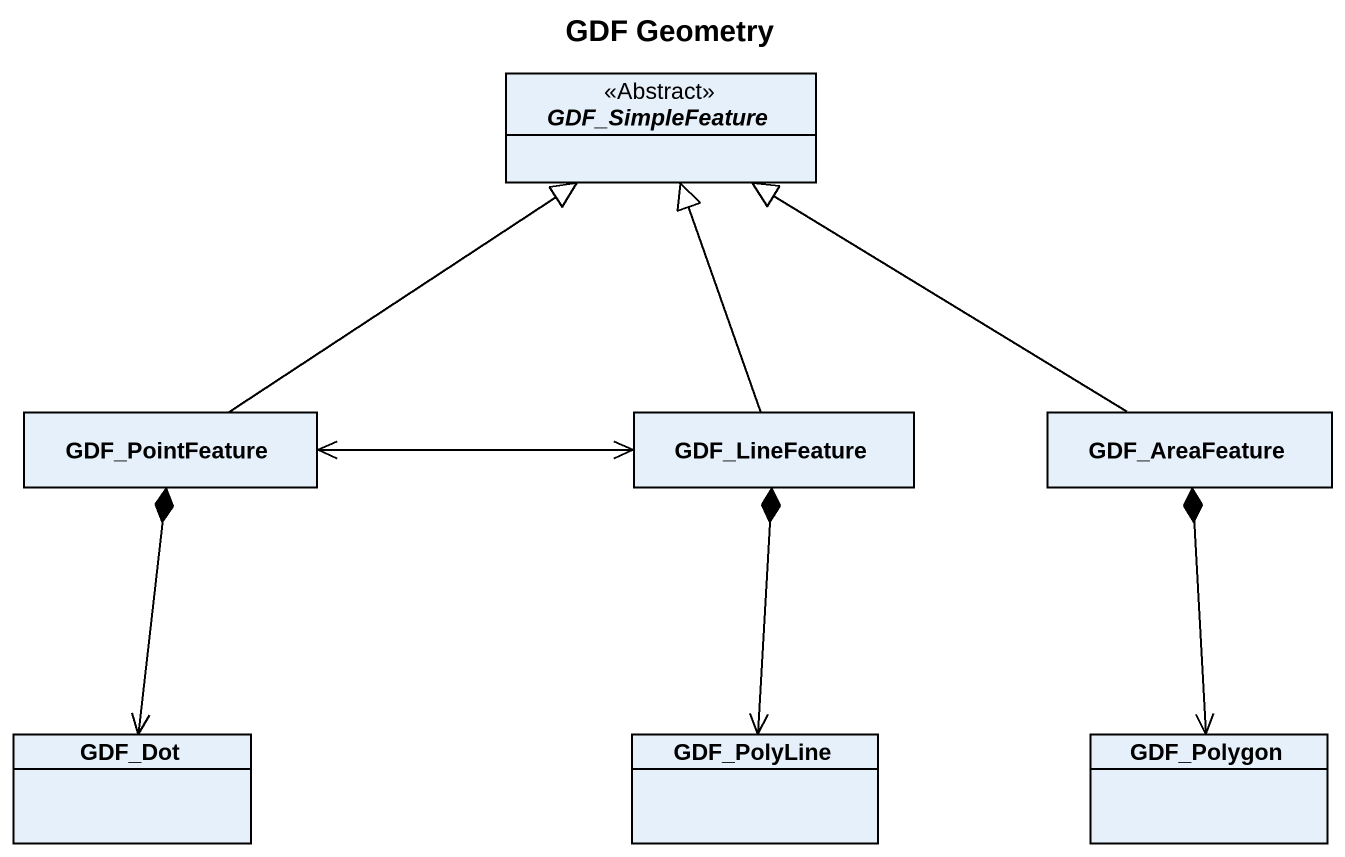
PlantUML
@startuml
title GDF Geometry
hide circle
hide empty members
abstract class GDF_SimpleFeature <<Abstract>>
class GDF_PointFeature
class GDF_LineFeature
class GDF_AreaFeature
class GDF_Dot
class GDF_PolyLine
class GDF_Polygon
GDF_PointFeature -up-|> GDF_SimpleFeature
GDF_PointFeature <-right-> GDF_LineFeature
GDF_PointFeature *--> GDF_Dot
GDF_LineFeature -up-|> GDF_SimpleFeature
GDF_LineFeature *--> GDF_PolyLine
GDF_AreaFeature -up-|> GDF_SimpleFeature
GDF_AreaFeature *--> GDF_Polygon
@enduml
